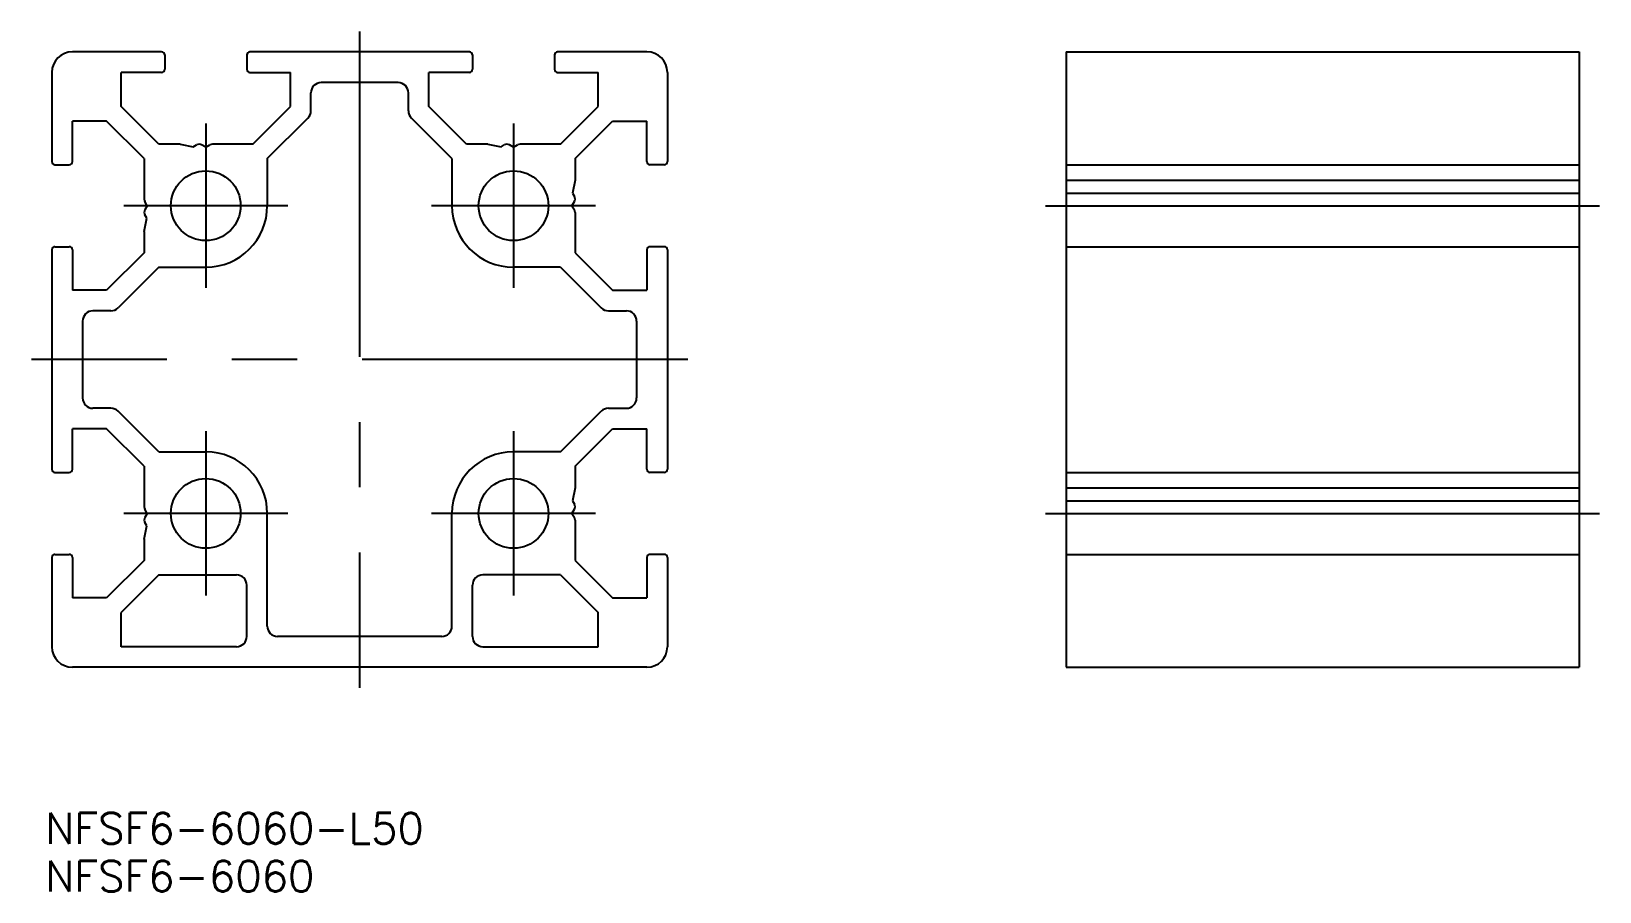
# Model space of a CAD drawing. Extents: x -32 to 121, y -52 to 32.
import ezdxf

# ---------------------------------------------------------------- set-up
doc = ezdxf.new("R2010")
doc.units = 0
doc.linetypes.add('CENTER', pattern=[50.8, 31.75, -6.35, 6.35, -6.35])
doc.layers.get('0').update_dxf_attribs({"linetype": 'CONTINUOUS'})
doc.layers.add('CENTER', color=1, linetype='CENTER')
doc.styles.get("Standard").update_dxf_attribs({"font": 'txt.shx', "height": 3, "bigfont": 'bigfont.shx'})

# ---------------------------------------------------------------- blocks, each defined once
blk = doc.blocks.new('*U2')
at = {"color": 7, "linetype": 'CONTINUOUS'}
blk.add_text('NFSF6-6060-L50', height=3, dxfattribs=at).set_placement((-30.64, -47.21))
blk = doc.blocks.new('*U3')
at = {"color": 7, "linetype": 'CONTINUOUS'}
blk.add_text('NFSF6-6060', height=3, dxfattribs=at).set_placement((-30.64, -51.88))

msp = doc.modelspace()

# ---------------------------------------------------------------- linework, layer by layer
at = {"color": 7, "linetype": 'CONTINUOUS'}
for p, q in [((-19.3, 30), (-28, 30)), ((-19, 29.7), (-19, 28.3)), ((-11, 29.7), (-11, 28.3)), ((10.7, 30), (-10.7, 30)), ((11, 29.7), (11, 28.3)), ((19, 29.7), (19, 28.3)), ((28, 30), (19.3, 30)), ((68.87, 30), (118.87, 30)), ((68.87, 30), (68.87, -30)), ((118.87, 30), (118.87, -30)), ((-30, 28), (-30, 19.3)), ((-23.25, 24.66), (-23.25, 28)), ((-19.3, 28), (-23.25, 28)), ((-10.7, 28), (-6.75, 28)), ((-6.75, 24.66), (-6.75, 28)), ((6.75, 24.66), (6.75, 28)), ((10.7, 28), (6.75, 28)), ((19.3, 28), (23.25, 28)), ((23.25, 24.66), (23.25, 28)), ((30, 28), (30, 19.3)), ((-4.75, 24.25), (-4.75, 26)), ((3.75, 27), (-3.75, 27)), ((4.75, 24.25), (4.75, 26)), ((-19.59, 21), (-23.25, 24.66)), ((-10.41, 21), (-6.75, 24.66)), ((10.41, 21), (6.75, 24.66)), ((19.59, 21), (23.25, 24.66)), ((-24.66, 23.25), (-28, 23.25)), ((-28, 19.3), (-28, 23.25)), ((-21, 19.59), (-24.66, 23.25)), ((-9, 19.59), (-5.04, 23.54)), ((9, 19.59), (5.04, 23.54)), ((21, 19.59), (24.66, 23.25)), ((24.66, 23.25), (28, 23.25)), ((28, 19.3), (28, 23.25)), ((-17.5, 21), (-19.59, 21)), ((-17.5, 21), (-16.22, 20.75)), ((-16.22, 20.75), (-15.9, 20.93)), ((-15, 20.7), (-15.4, 20.93)), ((-15, 20.7), (-14.6, 20.93)), ((-10.41, 21), (-14.35, 21)), ((12.5, 21), (10.41, 21)), ((12.5, 21), (13.78, 20.75)), ((13.78, 20.75), (14.1, 20.93)), ((15, 20.7), (14.6, 20.93)), ((15, 20.7), (15.4, 20.93)), ((19.59, 21), (15.65, 21)), ((-29.7, 19), (-28.3, 19)), ((-21, 19.59), (-21, 15.65)), ((-9, 19.59), (-9, 15)), ((9, 19.59), (9, 15)), ((21, 19.59), (21, 17.5)), ((29.7, 19), (28.3, 19)), ((68.87, 19), (118.87, 19)), ((21, 17.5), (20.75, 16.22)), ((68.87, 17.5), (118.87, 17.5)), ((-20.7, 15), (-20.93, 15.4)), ((20.7, 15), (20.93, 15.4)), ((20.75, 16.22), (20.93, 15.9)), ((68.87, 16.22), (118.87, 16.22)), ((-21, 12.5), (-20.75, 13.78)), ((-20.7, 15), (-20.93, 14.6)), ((-20.75, 13.78), (-20.93, 14.1)), ((20.7, 15), (20.93, 14.6)), ((21, 14.35), (21, 10.41)), ((68.87, 15), (118.87, 15)), ((-21, 12.5), (-21, 10.41)), ((-29.7, 11), (-28.3, 11)), ((29.7, 11), (28.3, 11)), ((68.87, 11), (118.87, 11)), ((-30, 10.7), (-30, -10.7)), ((-28, 10.7), (-28, 6.75)), ((-21, 10.41), (-24.66, 6.75)), ((21, 10.41), (24.66, 6.75)), ((28, 10.7), (28, 6.75)), ((30, 10.7), (30, -10.7)), ((-19.59, 9), (-23.54, 5.04)), ((-19.59, 9), (-15, 9)), ((19.59, 9), (15, 9)), ((19.59, 9), (23.54, 5.04)), ((-24.66, 6.75), (-28, 6.75)), ((24.66, 6.75), (28, 6.75)), ((-24.25, 4.75), (-26, 4.75)), ((24.25, 4.75), (26, 4.75)), ((-27, 3.75), (-27, -3.75)), ((27, 3.75), (27, -3.75)), ((-24.25, -4.75), (-26, -4.75)), ((-19.59, -9), (-23.54, -5.04)), ((19.59, -9), (23.54, -5.04)), ((24.25, -4.75), (26, -4.75)), ((-24.66, -6.75), (-28, -6.75)), ((-28, -10.7), (-28, -6.75)), ((-21, -10.41), (-24.66, -6.75)), ((21, -10.41), (24.66, -6.75)), ((24.66, -6.75), (28, -6.75)), ((28, -10.7), (28, -6.75)), ((-19.59, -9), (-15, -9)), ((19.59, -9), (15, -9)), ((-21, -10.41), (-21, -14.35)), ((21, -10.41), (21, -12.5)), ((-29.7, -11), (-28.3, -11)), ((29.7, -11), (28.3, -11)), ((68.87, -11), (118.87, -11)), ((21, -12.5), (20.75, -13.78)), ((68.87, -12.5), (118.87, -12.5)), ((-20.7, -15), (-20.93, -14.6)), ((-20.7, -15), (-20.93, -15.4)), ((-9, -26), (-9, -15)), ((9, -26), (9, -15)), ((20.7, -15), (20.93, -14.6)), ((20.7, -15), (20.93, -15.4)), ((20.75, -13.78), (20.93, -14.1)), ((68.87, -13.78), (118.87, -13.78)), ((68.87, -15), (118.87, -15)), ((-21, -17.5), (-20.75, -16.22)), ((-20.75, -16.22), (-20.93, -15.9)), ((21, -15.65), (21, -19.59)), ((-21, -17.5), (-21, -19.59)), ((-30, -19.3), (-30, -28)), ((-29.7, -19), (-28.3, -19)), ((-28, -19.3), (-28, -23.25)), ((-21, -19.59), (-24.66, -23.25)), ((21, -19.59), (24.66, -23.25)), ((28, -19.3), (28, -23.25)), ((29.7, -19), (28.3, -19)), ((30, -19.3), (30, -28)), ((68.87, -19), (118.87, -19)), ((-19.59, -21), (-23.25, -24.66)), ((-19.59, -21), (-12, -21)), ((19.59, -21), (12, -21)), ((19.59, -21), (23.25, -24.66)), ((-11, -27), (-11, -22)), ((11, -27), (11, -22)), ((-24.66, -23.25), (-28, -23.25)), ((24.66, -23.25), (28, -23.25)), ((-23.25, -28), (-23.25, -24.66)), ((23.25, -28), (23.25, -24.66)), ((8, -27), (-8, -27)), ((-12, -28), (-23.25, -28)), ((12, -28), (23.25, -28)), ((28, -30), (-28, -30)), ((68.87, -30), (118.87, -30))]:
    msp.add_line(p, q, dxfattribs=at)
for centre in [(-15, 15), (15, 15), (-15, -15), (15, -15)]:
    msp.add_circle(centre, 3.4, dxfattribs=at)
for centre, radius, start, end in [((-28, 28), 2, 90, 180), ((-19.3, 29.7), 0.3, 0, 90), ((-10.7, 29.7), 0.3, 90, 180), ((10.7, 29.7), 0.3, 0, 90), ((19.3, 29.7), 0.3, 90, 180), ((28, 28), 2, 0, 90), ((-19.3, 28.3), 0.3, 270, 0), ((-10.7, 28.3), 0.3, 180, 270), ((10.7, 28.3), 0.3, 270, 0), ((19.3, 28.3), 0.3, 180, 270), ((-3.75, 26), 1, 90, 180), ((3.75, 26), 1, 0, 90), ((-5.75, 24.25), 1, 315, 0), ((5.75, 24.25), 1, 180, 225), ((-15.65, 20.5), 0.5, 60, 120), ((-14.35, 20.5), 0.5, 90, 120), ((14.35, 20.5), 0.5, 60, 120), ((15.65, 20.5), 0.5, 90, 120), ((-29.7, 19.3), 0.3, 180, 270), ((-28.3, 19.3), 0.3, 270, 0), ((28.3, 19.3), 0.3, 180, 270), ((29.7, 19.3), 0.3, 270, 0), ((-20.5, 15.65), 0.5, 180, 210), ((20.5, 15.65), 0.5, 330, 30), ((-20.5, 14.35), 0.5, 150, 210), ((-15, 15), 6, 270, 0), ((15, 15), 6, 180, 270), ((20.5, 14.35), 0.5, 0, 30), ((-29.7, 10.7), 0.3, 90, 180), ((-28.3, 10.7), 0.3, 0, 90), ((28.3, 10.7), 0.3, 90, 180), ((29.7, 10.7), 0.3, 0, 90), ((-26, 3.75), 1, 90, 180), ((-24.25, 5.75), 1, 270, 315), ((24.25, 5.75), 1, 225, 270), ((26, 3.75), 1, 360, 90), ((-26, -3.75), 1, 180, 270), ((26, -3.75), 1, 270, 0), ((-24.25, -5.75), 1, 45, 90), ((24.25, -5.75), 1, 90, 135), ((-15, -15), 6, 0, 90), ((15, -15), 6, 90, 180), ((-29.7, -10.7), 0.3, 180, 270), ((-28.3, -10.7), 0.3, 270, 0), ((28.3, -10.7), 0.3, 180, 270), ((29.7, -10.7), 0.3, 270, 0), ((-20.5, -14.35), 0.5, 180, 210), ((20.5, -14.35), 0.5, 330, 30), ((-20.5, -15.65), 0.5, 150, 210), ((20.5, -15.65), 0.5, 0, 30), ((-29.7, -19.3), 0.3, 90, 180), ((-28.3, -19.3), 0.3, 0, 90), ((28.3, -19.3), 0.3, 90, 180), ((29.7, -19.3), 0.3, 0, 90), ((-12, -22), 1, 0, 90), ((12, -22), 1, 90, 180), ((-12, -27), 1, 270, 0), ((-8, -26), 1, 180, 270), ((8, -26), 1, 270, 0), ((12, -27), 1, 180, 270), ((-28, -28), 2, 180, 270), ((28, -28), 2, 270, 0)]:
    msp.add_arc(centre, radius, start, end, dxfattribs=at)
at = {"layer": 'CENTER', "color": 1, "linetype": 'CENTER'}
for p, q in [((0, 32), (0, -32)), ((-15, 23), (-15, 7)), ((15, 23), (15, 7)), ((-7, 15), (-23, 15)), ((23, 15), (7, 15)), ((66.87, 15), (120.87, 15)), ((32, 0), (-32, 0)), ((-15, -7), (-15, -23)), ((15, -7), (15, -23)), ((-7, -15), (-23, -15)), ((23, -15), (7, -15)), ((66.87, -15), (120.87, -15))]:
    msp.add_line(p, q, dxfattribs=at)

# ---------------------------------------------------------------- block references
at = {"color": 7, "linetype": 'CONTINUOUS'}
for name in ['*U2', '*U3']:
    msp.add_blockref(name, (0, 0), dxfattribs=at)

doc.saveas('drawing.dxf')
